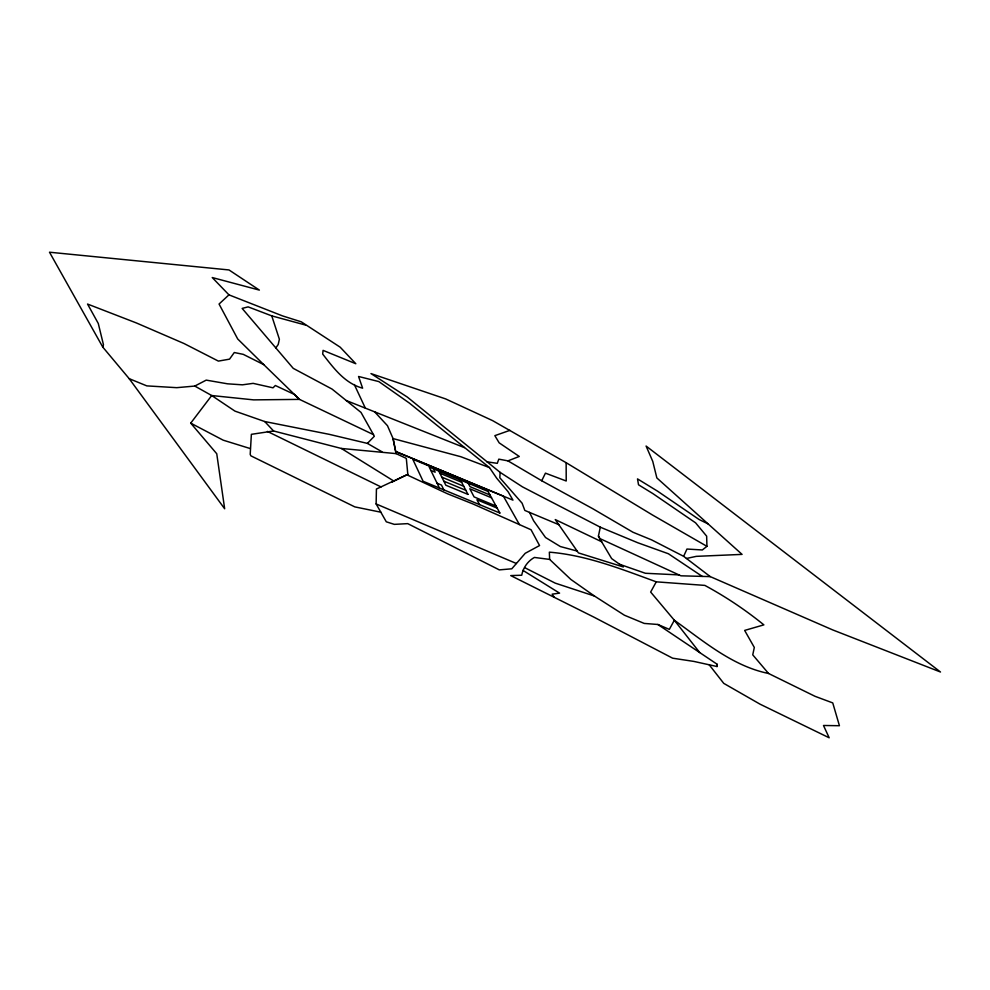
<?xml version="1.0" encoding="UTF-8"?>
<svg xmlns="http://www.w3.org/2000/svg" width="990" height="990" viewBox="0 0 990 990"><rect width="100%" height="100%" fill="white"/><g stroke="black" fill="none" stroke-linecap="round" stroke-linejoin="round"><path stroke-width="1.49" d="M717.032 666.53L717.032 664.179L657.843 624.48L644.243 623.428L624.405 615.211L594.446 596.029L570.846 579.447L549.648 559.412L534.414 557.444C527.732 561.107 523.128 567.802 521.73 575.227L510.729 575.586L593.988 617.178L672.631 658.189L693.841 661.407L717.032 666.53L717.032 664.179M376.138 503.96L376.423 489.023L406.853 474.792L447.579 493.812L472.911 503.947L531.048 529.749L539.55 545.552L525.22 553.299L511.793 568.804L499.319 569.881L407.732 523.636L394.329 524.366L386.298 521.804L376.138 503.96L516.384 563.496M407.905 475.287L406.308 458.382L396.087 453.618L341.352 448.458L273.574 430.984L251.373 434.325L250.21 454.373L250.878 455.833L354.828 506.892L380.903 512.214M686.454 558.471L696.279 556.355L742.067 554.388L656.853 477.935L652.757 461.389L646.086 446.045L940.5 672.012L832.64 629.888L710.251 576.613L683.632 556.318L686.973 549.042L702.318 549.97L706.934 546.332L652.497 515.01L566.144 462.701L492.587 420.614L445.661 398.921L370.965 373.577L407.311 397.077L500.111 472.366L499.826 477.774L522.126 503.229L524.824 510.432L558.818 524.675M598.43 536.122L601.623 541.74L555.254 519.564L578.432 552.903L623.341 566.948L611.647 558.595L601.623 541.74L598.43 536.122L600.299 527.187L522.448 486.857L500.111 472.366M102.799 347.131L103.455 344.743L98.282 323.47L87.541 304.054L136.323 322.926L184.004 343.518L218.382 361.103L229.531 359.147L234.284 352.527L243.243 354.346L263.748 364.629L299.5 399.391L373.478 434.647L374.307 436.293L367.401 443.396L329.187 434.325L264.738 421.542L234.964 411.122L211.712 395.53L194.783 386.063L176.727 387.672L146.829 385.89L129.195 378.675L102.799 347.131L49.5 252.215L228.999 269.948L259.368 290.095L212.244 277.547L228.95 294.859L282.62 315.934L301.282 321.824L340.189 347.193L355.818 363.738L323.074 350.373L322.69 354.074C333.605 368.032 344.706 383.328 362.612 388.167L358.553 376.472L378.824 381.583L409.402 403.103L489.481 467.602L496.708 478.232L508.13 491.758L512.956 500.136L395.691 451.527L393.079 438.595L387.474 425.712L374.517 411.704M683.632 556.318L651.581 539.872L632.932 532.224L592.738 508.699L541.716 480.756L545.441 473.158L566.218 481.004L566.144 462.701M709.1 664.661L723.752 683.372L760.097 704.199L829.174 737.785L823.494 725.484L839.433 725.72L832.751 702.912L815.079 696.329L768.537 673.472L752.746 654.848L754.318 647.46L744.653 630.42L763.859 624.863C745.346 609.84 725.856 596.797 704.843 585.399L656.259 581.835L650.653 592.045L674.338 620.247L699.707 652.559M275.888 347.824L278.215 344.508L279.378 339.236L271.755 315.872L248.144 306.875L242.142 308.41L293.238 368.354L332.058 389.082L361.004 412.409L373.478 434.647M129.195 378.675L224.656 508.773L216.748 453.754L190.724 423.138L211.712 395.53L253.626 399.873L299.5 399.391L294.414 394.453L275.344 385.506L273.03 387.82L253.143 383.365L242.426 384.825L227.601 383.823L206.229 380.123L194.783 386.063M228.95 294.859L219.062 304.041L237.699 338.964L263.748 364.629M391.817 482.18L407.818 474.358M486.932 461.835L497.277 463.332L498.812 459.15L507.957 460.87L519.255 456.452L499.17 442.852L494.851 435.65L509.924 430.353M599.804 538.535L680.947 575.809L710.251 576.613M678.967 574.905L645.381 573.272L619.641 564.3M768.537 673.472C732.476 666.109 703.482 641.074 674.338 620.247L669.339 629.38L657.855 624.48M577.145 551.059L560.365 546.554L545.527 537.508L533.61 520.777L529.526 512.399M271.755 315.872L305.452 325.042M250.359 448.594L223.196 440.179L190.724 423.138M594.458 596.042L555.229 583.135L524.626 567.616M656.259 581.835C621.596 569.188 586.427 555.155 549.351 552.16L549.648 559.412M489.481 467.602L460.783 456.712L393.079 438.595L396.087 453.618L395.691 451.527L503.403 496.176L519.428 524.589M346.265 400.529L464.384 447.616M600.299 527.187L637.709 542.73L668.386 553.744L702.318 576.428M488.045 491.436L429.227 467.07L439.424 488.033M441.812 477.143L463.716 486.251M491.523 497.797L469.817 488.775L474.099 496.93L496.027 506.026M443.805 481.165L465.82 490.298M437.097 483.244L441.478 485.05L443.829 489.852M497.178 508.13L476.945 499.752L479.519 504.603M439.832 473.171L461.637 482.241M430.836 470.399L435.154 472.18L433.509 468.839M489.988 494.988L470.064 486.709L468.233 483.231M708.073 523.896L699.15 519.54L657.546 491.164L637.51 478.9L638.525 484.791L652.893 493.614L695.586 522.831L706.65 536.159L706.934 546.332M267.387 431.417L381.076 486.956M367.401 443.396L381.93 451.762M507.957 460.87L541.716 480.756M341.352 448.458L393.933 481.128M522.943 570.376L559.573 593.134L552.123 594.161L554.264 597.341M264.738 421.542L273.574 430.984M354.309 384.553L365.285 408.016M499.863 513.018L423.114 481.289L412.743 459.212L487.427 490.31L499.863 513.018M467.948 494.381L445.822 485.211L437.877 469.248L459.57 478.281L467.948 494.381"/></g></svg>
